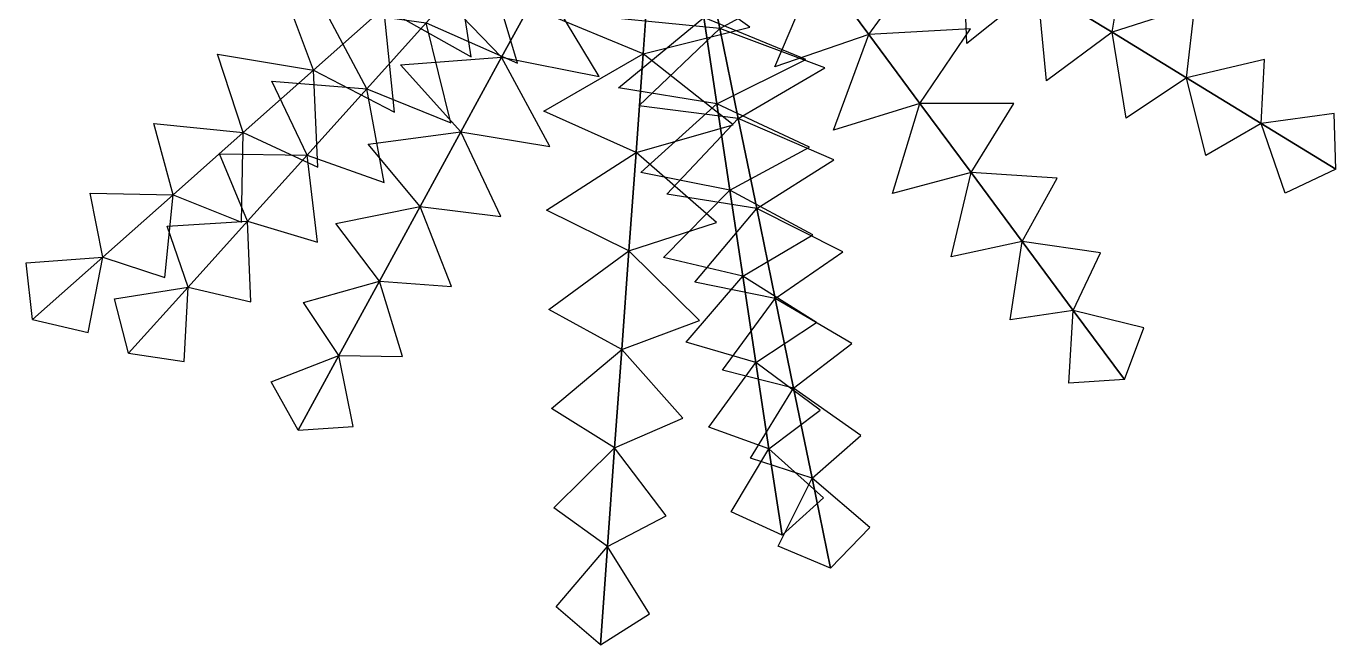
# Model space of a CAD drawing. Header units: metres. Extents: x -3.35 to 2.93, y -3.3 to 3.37.
# Drawn here: x -2.375 to 2.497, y -3.298 to -0.996 of the extents above; entities that cross this region are included whole.
import ezdxf

# ---------------------------------------------------------------- set-up
doc = ezdxf.new("R2010")
doc.units = ezdxf.units.M
doc.layers.add('XARCH', color=2, linetype='Continuous')

msp = doc.modelspace()

# ---------------------------------------------------------------- linework, layer by layer
at = {"layer": 'XARCH'}
for points in [[(0.1372, -0.6695, 7.7098), (0.2058, -1.0042, 7.8934), (-0.1987, -0.9651, 7.6155)], [(0.1372, -0.6695, 7.7098), (0.2058, -1.0042, 7.8934), (0.5623, -0.8091, 7.6155)], [(0.1372, -0.6695, 7.7098), (0.2058, -1.0042, 7.8934), (0.2058, -1.0042, 7.9284)], [(1.1099, -0.6791, 6.3521), (1.3874, -0.8489, 5.855), (1.1249, -1.0598, 5.8547)], [(-0.7835, -0.6956, 7.2632), (-1.0447, -0.9275, 7.1116), (-0.7192, -1.11, 6.9707)], [(0.5702, -0.7703, 7.2578), (0.7603, -1.027, 7.1192), (0.9772, -0.7274, 6.9737)], [(1.3874, -0.8489, 5.855), (1.6649, -1.0186, 5.2439), (1.7145, -0.7194, 5.3032)], [(-0.6647, -0.7375, 6.7271), (-0.8862, -0.9834, 6.3374), (-0.5467, -1.1334, 6.2798)], [(-0.053, -0.7328, 7.3351), (-0.0795, -1.0992, 7.2665), (-0.4577, -0.9429, 7.0768)], [(-0.053, -0.7328, 7.3351), (-0.0795, -1.0992, 7.2665), (0.3172, -0.999, 7.0768)], [(-0.053, -0.7328, 7.3351), (-0.0795, -1.0992, 7.2665), (-0.0795, -1.0992, 7.3015)], [(0.5702, -0.7703, 7.2578), (0.7603, -1.027, 7.1192), (0.4103, -1.147, 6.9737)], [(0.5702, -0.7703, 7.2578), (0.7603, -1.027, 7.1192), (0.7603, -1.027, 7.1542)], [(-1.0447, -0.9275, 7.1116), (-1.3059, -1.1593, 6.8738), (-1.4249, -0.8412, 6.7827)], [(-0.4544, -0.8332, 7.8419), (-0.6059, -1.1109, 7.9678), (-0.8625, -0.8448, 7.7298)], [(-0.4544, -0.8332, 7.8419), (-0.6059, -1.1109, 7.9678), (-0.2433, -1.1825, 7.7298)], [(-0.4544, -0.8332, 7.8419), (-0.6059, -1.1109, 7.9678), (-0.6059, -1.1109, 8.0028)], [(1.3874, -0.8489, 5.855), (1.6649, -1.0186, 5.2439), (1.421, -1.199, 5.3032)], [(1.3874, -0.8489, 5.855), (1.6649, -1.0186, 5.2439), (1.6649, -1.0186, 5.2789)], [(1.6649, -1.0186, 5.2439), (1.9423, -1.1884, 4.5187), (1.9733, -0.9197, 4.6375)], [(-1.0447, -0.9275, 7.1116), (-1.3059, -1.1593, 6.8738), (-1.0041, -1.3151, 6.7827)], [(-1.0447, -0.9275, 7.1116), (-1.3059, -1.1593, 6.8738), (-1.3059, -1.1593, 6.9088)], [(-0.8862, -0.9834, 6.3374), (-1.1078, -1.2292, 5.8317), (-1.2656, -0.931, 5.8344)], [(0.1457, -0.9632, 6.736), (0.1943, -1.2843, 6.3536), (-0.1714, -1.2247, 6.2935)], [(0.1457, -0.9632, 6.736), (0.1943, -1.2843, 6.3536), (0.526, -1.1192, 6.2935)], [(0.1457, -0.9632, 6.736), (0.1943, -1.2843, 6.3536), (0.1943, -1.2843, 6.3886)], [(-0.8862, -0.9834, 6.3374), (-1.1078, -1.2292, 5.8317), (-0.7948, -1.3553, 5.8344)], [(-0.8862, -0.9834, 6.3374), (-1.1078, -1.2292, 5.8317), (-1.1078, -1.2292, 5.8667)], [(0.2058, -1.0042, 7.8934), (0.2744, -1.339, 8.0294), (-0.0951, -1.2926, 7.7878)], [(0.2058, -1.0042, 7.8934), (0.2744, -1.339, 8.0294), (0.5959, -1.151, 7.7878)], [(0.2058, -1.0042, 7.8934), (0.2744, -1.339, 8.0294), (0.2744, -1.339, 8.0644)], [(0.7603, -1.027, 7.1192), (0.9503, -1.2838, 6.9016), (1.1385, -1.0054, 6.8035)], [(1.6649, -1.0186, 5.2439), (1.9423, -1.1884, 4.5187), (1.7172, -1.3383, 4.6375)], [(1.6649, -1.0186, 5.2439), (1.9423, -1.1884, 4.5187), (1.9423, -1.1884, 4.5537)], [(0.7603, -1.027, 7.1192), (0.9503, -1.2838, 6.9016), (0.6291, -1.3825, 6.8035)], [(0.7603, -1.027, 7.1192), (0.9503, -1.2838, 6.9016), (0.9503, -1.2838, 6.9366)], [(-1.3059, -1.1593, 6.8738), (-1.5671, -1.3912, 6.5496), (-1.6623, -1.0998, 6.5084)], [(-0.6059, -1.1109, 7.9678), (-0.7574, -1.3886, 8.0497), (-0.9825, -1.1397, 7.8467)], [(-0.6059, -1.1109, 7.9678), (-0.7574, -1.3886, 8.0497), (-0.4261, -1.4431, 7.8467)], [(-0.6059, -1.1109, 7.9678), (-0.7574, -1.3886, 8.0497), (-0.7574, -1.3886, 8.0847)], [(-0.0795, -1.0992, 7.2665), (-0.106, -1.4656, 7.107), (-0.4485, -1.3119, 6.9689)], [(-0.0795, -1.0992, 7.2665), (-0.106, -1.4656, 7.107), (0.255, -1.3628, 6.9689)], [(-0.0795, -1.0992, 7.2665), (-0.106, -1.4656, 7.107), (-0.106, -1.4656, 7.142)], [(1.9423, -1.1884, 4.5187), (2.2198, -1.3582, 3.6794), (2.2321, -1.12, 3.8579)], [(-1.3059, -1.1593, 6.8738), (-1.5671, -1.3912, 6.5496), (-1.2891, -1.5203, 6.5084)], [(-1.3059, -1.1593, 6.8738), (-1.5671, -1.3912, 6.5496), (-1.5671, -1.3912, 6.5846)], [(-1.1078, -1.2292, 5.8317), (-1.3293, -1.4751, 5.2099), (-1.4606, -1.2008, 5.2729)], [(1.9423, -1.1884, 4.5187), (2.2198, -1.3582, 3.6794), (2.0133, -1.4775, 3.8579)], [(1.9423, -1.1884, 4.5187), (2.2198, -1.3582, 3.6794), (2.2198, -1.3582, 3.7144)], [(-1.1078, -1.2292, 5.8317), (-1.3293, -1.4751, 5.2099), (-1.043, -1.5772, 5.2729)], [(-1.1078, -1.2292, 5.8317), (-1.3293, -1.4751, 5.2099), (-1.3293, -1.4751, 5.2449)], [(0.1943, -1.2843, 6.3536), (0.2428, -1.6054, 5.8574), (-0.0875, -1.5404, 5.8568)], [(0.1943, -1.2843, 6.3536), (0.2428, -1.6054, 5.8574), (0.5392, -1.4456, 5.8568)], [(0.1943, -1.2843, 6.3536), (0.2428, -1.6054, 5.8574), (0.2428, -1.6054, 5.8924)], [(0.9503, -1.2838, 6.9016), (1.1404, -1.5406, 6.6051), (0.8479, -1.618, 6.5542)], [(0.9503, -1.2838, 6.9016), (1.1404, -1.5406, 6.6051), (1.2998, -1.2834, 6.5542)], [(0.9503, -1.2838, 6.9016), (1.1404, -1.5406, 6.6051), (1.1404, -1.5406, 6.6401)], [(-1.5671, -1.3912, 6.5496), (-1.8283, -1.623, 6.1391), (-1.8997, -1.3584, 6.1478)], [(0.2744, -1.339, 8.0294), (0.343, -1.6737, 8.1178), (0.0086, -1.6202, 7.9126)], [(0.2744, -1.339, 8.0294), (0.343, -1.6737, 8.1178), (0.6294, -1.493, 7.9126)], [(0.2744, -1.339, 8.0294), (0.343, -1.6737, 8.1178), (0.343, -1.6737, 8.1528)], [(2.2198, -1.3582, 3.6794), (2.4973, -1.528, 2.726), (2.4909, -1.3203, 2.9641)], [(2.2198, -1.3582, 3.6794), (2.4973, -1.528, 2.726), (2.3095, -1.6168, 2.9641)], [(2.2198, -1.3582, 3.6794), (2.4973, -1.528, 2.726), (2.4973, -1.528, 2.761)], [(-1.5671, -1.3912, 6.5496), (-1.8283, -1.623, 6.1391), (-1.574, -1.7254, 6.1478)], [(-1.5671, -1.3912, 6.5496), (-1.8283, -1.623, 6.1391), (-1.8283, -1.623, 6.1741)], [(-0.7574, -1.3886, 8.0497), (-0.9088, -1.6663, 8.0875), (-1.1026, -1.4345, 7.9197)], [(-0.7574, -1.3886, 8.0497), (-0.9088, -1.6663, 8.0875), (-0.609, -1.7037, 7.9197)], [(-0.7574, -1.3886, 8.0497), (-0.9088, -1.6663, 8.0875), (-0.9088, -1.6663, 8.1225)], [(-1.3293, -1.4751, 5.2099), (-1.5509, -1.7209, 4.4721), (-1.6556, -1.4706, 4.5954)], [(-1.3293, -1.4751, 5.2099), (-1.5509, -1.7209, 4.4721), (-1.2911, -1.7991, 4.5954)], [(-1.3293, -1.4751, 5.2099), (-1.5509, -1.7209, 4.4721), (-1.5509, -1.7209, 4.5071)], [(-0.106, -1.4656, 7.107), (-0.1325, -1.832, 6.8568), (-0.4393, -1.6809, 6.7701)], [(-0.106, -1.4656, 7.107), (-0.1325, -1.832, 6.8568), (0.1928, -1.7266, 6.7701)], [(-0.106, -1.4656, 7.107), (-0.1325, -1.832, 6.8568), (-0.1325, -1.832, 6.8918)], [(1.1404, -1.5406, 6.6051), (1.3305, -1.7973, 6.2296), (1.0667, -1.8534, 6.2261)], [(1.1404, -1.5406, 6.6051), (1.3305, -1.7973, 6.2296), (1.4611, -1.5615, 6.2261)], [(1.1404, -1.5406, 6.6051), (1.3305, -1.7973, 6.2296), (1.3305, -1.7973, 6.2646)], [(0.2428, -1.6054, 5.8574), (0.2914, -1.9264, 5.2473), (-0.0036, -1.8561, 5.3062)], [(0.2428, -1.6054, 5.8574), (0.2914, -1.9264, 5.2473), (0.5523, -1.772, 5.3062)], [(0.2428, -1.6054, 5.8574), (0.2914, -1.9264, 5.2473), (0.2914, -1.9264, 5.2823)], [(-1.8283, -1.623, 6.1391), (-2.0895, -1.8549, 5.6423), (-2.1372, -1.617, 5.7009)], [(-1.8283, -1.623, 6.1391), (-2.0895, -1.8549, 5.6423), (-1.8589, -1.9305, 5.7009)], [(-1.8283, -1.623, 6.1391), (-2.0895, -1.8549, 5.6423), (-2.0895, -1.8549, 5.6773)], [(-0.9088, -1.6663, 8.0875), (-1.0603, -1.944, 8.0813), (-1.2227, -1.7294, 7.9486)], [(-0.9088, -1.6663, 8.0875), (-1.0603, -1.944, 8.0813), (-0.7919, -1.9643, 7.9486)], [(-0.9088, -1.6663, 8.0875), (-1.0603, -1.944, 8.0813), (-1.0603, -1.944, 8.1163)], [(0.343, -1.6737, 8.1178), (0.4116, -2.0085, 8.1587), (0.1122, -1.9478, 7.9898)], [(0.343, -1.6737, 8.1178), (0.4116, -2.0085, 8.1587), (0.663, -1.8349, 7.9898)], [(0.343, -1.6737, 8.1178), (0.4116, -2.0085, 8.1587), (0.4116, -2.0085, 8.1937)], [(-1.5509, -1.7209, 4.4721), (-1.7724, -1.9667, 3.6182), (-1.8506, -1.7404, 3.8018)], [(-1.5509, -1.7209, 4.4721), (-1.7724, -1.9667, 3.6182), (-1.5392, -2.021, 3.8018)], [(-1.5509, -1.7209, 4.4721), (-1.7724, -1.9667, 3.6182), (-1.7724, -1.9667, 3.6532)], [(1.3305, -1.7973, 6.2296), (1.5205, -2.0541, 5.7752), (1.2856, -2.0889, 5.819)], [(1.3305, -1.7973, 6.2296), (1.5205, -2.0541, 5.7752), (1.6224, -1.8395, 5.819)], [(1.3305, -1.7973, 6.2296), (1.5205, -2.0541, 5.7752), (1.5205, -2.0541, 5.8102)], [(-0.1325, -1.832, 6.8568), (-0.159, -2.1984, 6.5159), (-0.4301, -2.0499, 6.4806)], [(-0.1325, -1.832, 6.8568), (-0.159, -2.1984, 6.5159), (0.1307, -2.0904, 6.4806)], [(-0.1325, -1.832, 6.8568), (-0.159, -2.1984, 6.5159), (-0.159, -2.1984, 6.5509)], [(-2.0895, -1.8549, 5.6423), (-2.3506, -2.0868, 5.0592), (-2.3746, -1.8757, 5.1677)], [(-2.0895, -1.8549, 5.6423), (-2.3506, -2.0868, 5.0592), (-2.1439, -2.1356, 5.1677)], [(-2.0895, -1.8549, 5.6423), (-2.3506, -2.0868, 5.0592), (-2.3506, -2.0868, 5.0942)], [(-1.0603, -1.944, 8.0813), (-1.2118, -2.2217, 8.0311), (-1.3427, -2.0242, 7.9334)], [(-1.0603, -1.944, 8.0813), (-1.2118, -2.2217, 8.0311), (-0.9748, -2.2249, 7.9334)], [(-1.0603, -1.944, 8.0813), (-1.2118, -2.2217, 8.0311), (-1.2118, -2.2217, 8.0661)], [(0.2914, -1.9264, 5.2473), (0.34, -2.2475, 4.5234), (0.0804, -2.1718, 4.6418)], [(0.2914, -1.9264, 5.2473), (0.34, -2.2475, 4.5234), (0.5655, -2.0984, 4.6418)], [(0.2914, -1.9264, 5.2473), (0.34, -2.2475, 4.5234), (0.34, -2.2475, 4.5584)], [(-1.7724, -1.9667, 3.6182), (-1.994, -2.2126, 2.6483), (-2.0455, -2.0102, 2.8922)], [(-1.7724, -1.9667, 3.6182), (-1.994, -2.2126, 2.6483), (-1.7874, -2.2429, 2.8922)], [(-1.7724, -1.9667, 3.6182), (-1.994, -2.2126, 2.6483), (-1.994, -2.2126, 2.6833)], [(0.4116, -2.0085, 8.1587), (0.4802, -2.3432, 8.152), (0.2159, -2.2753, 8.0194)], [(0.4116, -2.0085, 8.1587), (0.4802, -2.3432, 8.152), (0.6966, -2.1768, 8.0194)], [(0.4116, -2.0085, 8.1587), (0.4802, -2.3432, 8.152), (0.4802, -2.3432, 8.187)], [(1.5205, -2.0541, 5.7752), (1.7106, -2.3108, 5.2419), (1.5044, -2.3244, 5.333)], [(1.5205, -2.0541, 5.7752), (1.7106, -2.3108, 5.2419), (1.7837, -2.1176, 5.333)], [(1.5205, -2.0541, 5.7752), (1.7106, -2.3108, 5.2419), (1.7106, -2.3108, 5.2769)], [(-1.2118, -2.2217, 8.0311), (-1.3632, -2.4995, 7.9369), (-1.4628, -2.3191, 7.8743)], [(-1.2118, -2.2217, 8.0311), (-1.3632, -2.4995, 7.9369), (-1.1577, -2.4855, 7.8743)], [(-1.2118, -2.2217, 8.0311), (-1.3632, -2.4995, 7.9369), (-1.3632, -2.4995, 7.9719)], [(-0.159, -2.1984, 6.5159), (-0.1855, -2.5648, 6.0841), (-0.4209, -2.4189, 6.1003)], [(-0.159, -2.1984, 6.5159), (-0.1855, -2.5648, 6.0841), (0.0685, -2.4543, 6.1003)], [(-0.159, -2.1984, 6.5159), (-0.1855, -2.5648, 6.0841), (-0.1855, -2.5648, 6.1191)], [(0.34, -2.2475, 4.5234), (0.3885, -2.5686, 3.6855), (0.1643, -2.4875, 3.8635)], [(0.34, -2.2475, 4.5234), (0.3885, -2.5686, 3.6855), (0.5787, -2.4249, 3.8635)], [(0.34, -2.2475, 4.5234), (0.3885, -2.5686, 3.6855), (0.3885, -2.5686, 3.7205)], [(0.4802, -2.3432, 8.152), (0.5488, -2.678, 8.0978), (0.3195, -2.6029, 8.0015)], [(0.4802, -2.3432, 8.152), (0.5488, -2.678, 8.0978), (0.7301, -2.5187, 8.0015)], [(0.4802, -2.3432, 8.152), (0.5488, -2.678, 8.0978), (0.5488, -2.678, 8.1328)], [(-0.1855, -2.5648, 6.0841), (-0.212, -2.9312, 5.5616), (-0.4117, -2.7878, 5.6292)], [(-0.1855, -2.5648, 6.0841), (-0.212, -2.9312, 5.5616), (0.0063, -2.8181, 5.6292)], [(-0.1855, -2.5648, 6.0841), (-0.212, -2.9312, 5.5616), (-0.212, -2.9312, 5.5966)], [(0.3885, -2.5686, 3.6855), (0.4371, -2.8896, 2.7339), (0.2483, -2.8033, 2.9714)], [(0.3885, -2.5686, 3.6855), (0.4371, -2.8896, 2.7339), (0.5919, -2.7513, 2.9714)], [(0.3885, -2.5686, 3.6855), (0.4371, -2.8896, 2.7339), (0.4371, -2.8896, 2.7689)], [(0.5488, -2.678, 8.0978), (0.6174, -3.0127, 7.996), (0.4232, -2.9305, 7.936)], [(0.5488, -2.678, 8.0978), (0.6174, -3.0127, 7.996), (0.7637, -2.8607, 7.936)], [(0.5488, -2.678, 8.0978), (0.6174, -3.0127, 7.996), (0.6174, -3.0127, 8.031)], [(-0.212, -2.9312, 5.5616), (-0.2385, -3.2976, 4.9482), (-0.4025, -3.1568, 5.0673)], [(-0.212, -2.9312, 5.5616), (-0.2385, -3.2976, 4.9482), (-0.0559, -3.1819, 5.0673)], [(-0.212, -2.9312, 5.5616), (-0.2385, -3.2976, 4.9482), (-0.2385, -3.2976, 4.9832)]]:
    msp.add_3dface(points, dxfattribs=at)

doc.saveas('drawing.dxf')
